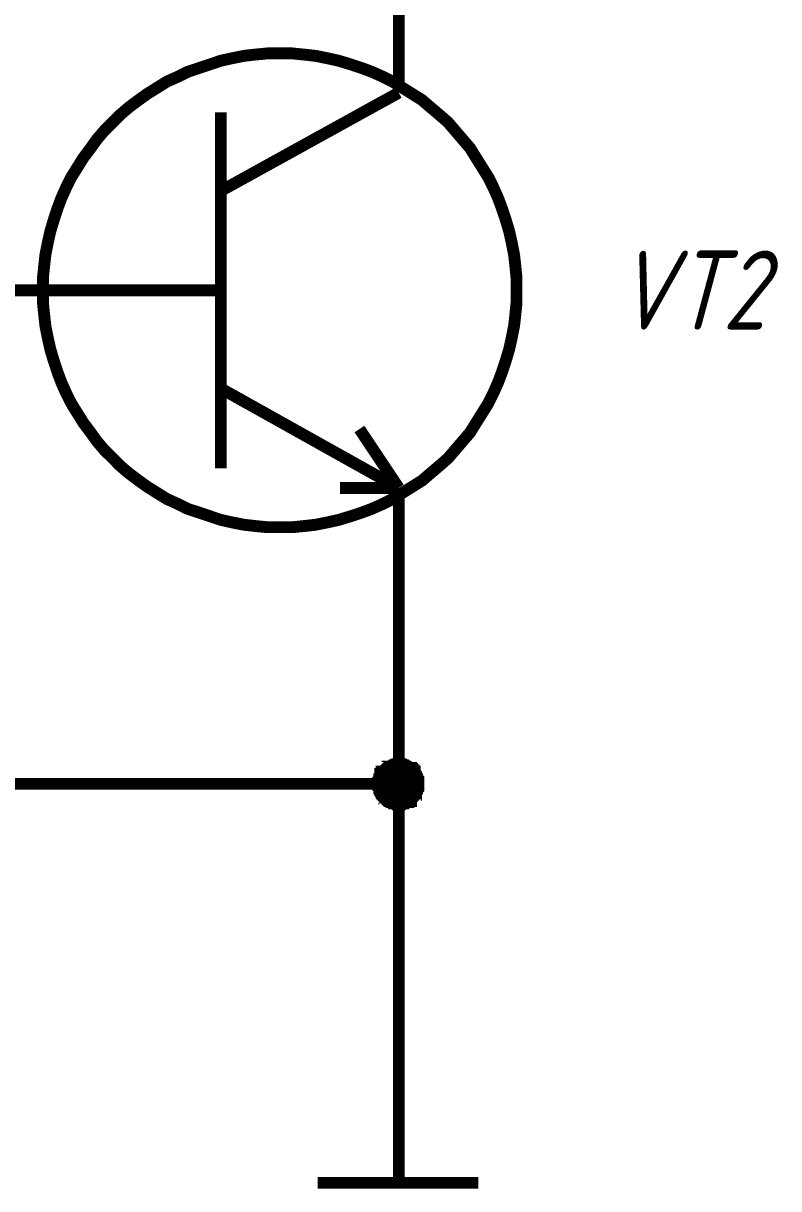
# Paper-space layout 'Layout1' of a CAD drawing. Extents: x -1 to 840, y -1 to 593.
# Drawn here: x 718.68 to 737.8, y 470.75 to 500.24 of the extents above; entities that cross this region are included whole.
import ezdxf

# ---------------------------------------------------------------- set-up
doc = ezdxf.new("R2010")
doc.units = 0
doc.header["$MEASUREMENT"] = 0
doc.layers.add('Sheet', color=255, linetype='CONTINUOUS')
doc.styles.add('GOST type A0', font='', dxfattribs={"oblique": 15, "height": 3.5})
doc.styles.get('GOST type A0').set_extended_font_data('GOST type A')

psp = doc.layouts.get("Layout1")

# ---------------------------------------------------------------- linework, layer by layer
at = {"layer": 'Sheet', "color": 7}
for points, const_width in [([(728.183, 498.488), (728.183, 501.004)], 0.3), ([(719.176, 493.486), (719.176, 493.797), (719.208, 494.107), (719.239, 494.387), (719.301, 494.698), (719.363, 494.977), (719.456, 495.288), (719.549, 495.567), (719.642, 495.816), (719.767, 496.096), (719.891, 496.344), (720.046, 496.593), (720.201, 496.841), (720.388, 497.09), (720.543, 497.307), (720.729, 497.525), (720.947, 497.742), (721.133, 497.929), (721.35, 498.115), (721.599, 498.301), (721.816, 498.457), (722.065, 498.612), (722.313, 498.767), (722.593, 498.892), (722.841, 499.016), (723.121, 499.109), (723.4, 499.202), (723.68, 499.296), (723.959, 499.358), (724.27, 499.42), (724.549, 499.451), (724.86, 499.482), (725.17, 499.482)], 0.3), ([(725.17, 499.482), (724.86, 499.482), (724.549, 499.451), (724.27, 499.42), (723.959, 499.358), (723.68, 499.296), (723.4, 499.202), (723.121, 499.109), (722.841, 499.016), (722.593, 498.892), (722.313, 498.767), (722.065, 498.612), (721.816, 498.457), (721.599, 498.301), (721.35, 498.115), (721.133, 497.929), (720.947, 497.742), (720.729, 497.525), (720.543, 497.307), (720.388, 497.09), (720.201, 496.841), (720.046, 496.593), (719.891, 496.344), (719.767, 496.096), (719.642, 495.816), (719.549, 495.567), (719.456, 495.288), (719.363, 494.977), (719.301, 494.698), (719.239, 494.387), (719.208, 494.107), (719.176, 493.797), (719.176, 493.486)], 0.3), ([(725.17, 499.482), (725.481, 499.482), (725.791, 499.451), (726.071, 499.42), (726.382, 499.358), (726.661, 499.296), (726.972, 499.202), (727.251, 499.109), (727.5, 499.016), (727.779, 498.892), (728.027, 498.767), (728.276, 498.612), (728.524, 498.457), (728.773, 498.301), (728.99, 498.115), (729.208, 497.929), (729.425, 497.742), (729.611, 497.525), (729.798, 497.307), (729.984, 497.09), (730.139, 496.841), (730.295, 496.593), (730.45, 496.344), (730.574, 496.096), (730.698, 495.816), (730.791, 495.567), (730.885, 495.288), (730.978, 494.977), (731.04, 494.698), (731.102, 494.387), (731.133, 494.107), (731.164, 493.797), (731.164, 493.486)], 0.3), ([(731.164, 493.486), (731.164, 493.797), (731.133, 494.107), (731.102, 494.387), (731.04, 494.698), (730.978, 494.977), (730.885, 495.288), (730.791, 495.567), (730.698, 495.816), (730.574, 496.096), (730.45, 496.344), (730.295, 496.593), (730.139, 496.841), (729.984, 497.09), (729.798, 497.307), (729.611, 497.525), (729.425, 497.742), (729.208, 497.929), (728.99, 498.115), (728.773, 498.301), (728.524, 498.457), (728.276, 498.612), (728.027, 498.767), (727.779, 498.892), (727.5, 499.016), (727.251, 499.109), (726.972, 499.202), (726.661, 499.296), (726.382, 499.358), (726.071, 499.42), (725.791, 499.451), (725.481, 499.482), (725.17, 499.482)], 0.3), ([(723.68, 496.002), (728.183, 498.488)], 0.3), ([(723.68, 497.991), (723.68, 488.981)], 0.3), ([(719.176, 493.486), (715.667, 493.486)], 0.3), ([(725.17, 487.49), (724.86, 487.49), (724.549, 487.521), (724.27, 487.552), (723.959, 487.614), (723.68, 487.676), (723.4, 487.77), (723.121, 487.863), (722.841, 487.956), (722.593, 488.08), (722.313, 488.205), (722.065, 488.36), (721.816, 488.515), (721.599, 488.671), (721.35, 488.857), (721.133, 489.043), (720.947, 489.23), (720.729, 489.447), (720.543, 489.665), (720.388, 489.882), (720.201, 490.131), (720.046, 490.379), (719.891, 490.628), (719.767, 490.876), (719.642, 491.156), (719.549, 491.405), (719.456, 491.684), (719.363, 491.995), (719.301, 492.274), (719.239, 492.585), (719.208, 492.865), (719.176, 493.175), (719.176, 493.486)], 0.3), ([(719.176, 493.486), (719.176, 493.175), (719.208, 492.865), (719.239, 492.585), (719.301, 492.274), (719.363, 491.995), (719.456, 491.684), (719.549, 491.405), (719.642, 491.156), (719.767, 490.876), (719.891, 490.628), (720.046, 490.379), (720.201, 490.131), (720.388, 489.882), (720.543, 489.665), (720.729, 489.447), (720.947, 489.23), (721.133, 489.043), (721.35, 488.857), (721.599, 488.671), (721.816, 488.515), (722.065, 488.36), (722.313, 488.205), (722.593, 488.08), (722.841, 487.956), (723.121, 487.863), (723.4, 487.77), (723.68, 487.676), (723.959, 487.614), (724.27, 487.552), (724.549, 487.521), (724.86, 487.49), (725.17, 487.49)], 0.3), ([(723.68, 493.486), (719.176, 493.486)], 0.3), ([(731.164, 493.486), (731.164, 493.175), (731.133, 492.865), (731.102, 492.585), (731.04, 492.274), (730.978, 491.995), (730.885, 491.684), (730.791, 491.405), (730.698, 491.156), (730.574, 490.876), (730.45, 490.628), (730.295, 490.379), (730.139, 490.131), (729.984, 489.882), (729.798, 489.665), (729.611, 489.447), (729.425, 489.23), (729.208, 489.043), (728.99, 488.857), (728.773, 488.671), (728.524, 488.515), (728.276, 488.36), (728.027, 488.205), (727.779, 488.08), (727.5, 487.956), (727.251, 487.863), (726.972, 487.77), (726.661, 487.676), (726.382, 487.614), (726.071, 487.552), (725.791, 487.521), (725.481, 487.49), (725.17, 487.49)], 0.3), ([(725.17, 487.49), (725.481, 487.49), (725.791, 487.521), (726.071, 487.552), (726.382, 487.614), (726.661, 487.676), (726.972, 487.77), (727.251, 487.863), (727.5, 487.956), (727.779, 488.08), (728.027, 488.205), (728.276, 488.36), (728.524, 488.515), (728.773, 488.671), (728.99, 488.857), (729.208, 489.043), (729.425, 489.23), (729.611, 489.447), (729.798, 489.665), (729.984, 489.882), (730.139, 490.131), (730.295, 490.379), (730.45, 490.628), (730.574, 490.876), (730.698, 491.156), (730.791, 491.405), (730.885, 491.684), (730.978, 491.995), (731.04, 492.274), (731.102, 492.585), (731.133, 492.865), (731.164, 493.175), (731.164, 493.486)], 0.3), ([(731.164, 493.486), (731.164, 493.486), (731.164, 493.486), (731.164, 493.486), (731.164, 493.486), (731.164, 493.486), (731.164, 493.486), (731.164, 493.486), (731.164, 493.486), (731.164, 493.486), (731.164, 493.486), (731.164, 493.486), (731.164, 493.486), (731.164, 493.486), (731.164, 493.486), (731.164, 493.486), (731.164, 493.486), (731.164, 493.486), (731.164, 493.486), (731.164, 493.486), (731.164, 493.486), (731.164, 493.486), (731.164, 493.486), (731.164, 493.486), (731.164, 493.486), (731.164, 493.486), (731.164, 493.486), (731.164, 493.486), (731.164, 493.486), (731.164, 493.486), (731.164, 493.486), (731.164, 493.486), (731.164, 493.486)], 0.3), ([(723.68, 491.001), (728.183, 488.484)], 0.3), ([(728.183, 488.484), (727.189, 489.975)], 0.3), ([(728.183, 488.484), (726.692, 488.484)], 0.3), ([(728.183, 488.484), (728.183, 485.999)], 0.3), ([(728.183, 480.997), (728.183, 485.999)], 0.3), ([(727.655, 480.997), (727.655, 481.028), (727.655, 481.059), (727.655, 481.059), (727.655, 481.09), (727.686, 481.121), (727.686, 481.152), (727.686, 481.183), (727.686, 481.183), (727.717, 481.215), (727.717, 481.246), (727.748, 481.246), (727.748, 481.277), (727.748, 481.308), (727.779, 481.308), (727.81, 481.339), (727.81, 481.339), (727.841, 481.37), (727.841, 481.37), (727.872, 481.401), (727.903, 481.401), (727.903, 481.432), (727.934, 481.432), (727.965, 481.432), (727.996, 481.463), (727.996, 481.463), (728.027, 481.463), (728.059, 481.494), (728.09, 481.494), (728.121, 481.494), (728.121, 481.494), (728.152, 481.494), (728.183, 481.494)], 0.3), ([(727.655, 480.997), (727.655, 481.028), (727.655, 481.059), (727.655, 481.059), (727.655, 481.09), (727.686, 481.121), (727.686, 481.152), (727.686, 481.183), (727.686, 481.183), (727.717, 481.215), (727.717, 481.246), (727.748, 481.246), (727.748, 481.277), (727.748, 481.308), (727.779, 481.308), (727.81, 481.339), (727.81, 481.339), (727.841, 481.37), (727.841, 481.37), (727.872, 481.401), (727.903, 481.401), (727.903, 481.432), (727.934, 481.432), (727.965, 481.432), (727.996, 481.463), (727.996, 481.463), (728.027, 481.463), (728.059, 481.494), (728.09, 481.494), (728.121, 481.494), (728.121, 481.494), (728.152, 481.494), (728.183, 481.494)], 0.3), ([(727.655, 480.997), (727.655, 481.028), (727.655, 481.059), (727.655, 481.059), (727.655, 481.09), (727.686, 481.121), (727.686, 481.152), (727.686, 481.183), (727.686, 481.183), (727.717, 481.215), (727.717, 481.246), (727.748, 481.246), (727.748, 481.277), (727.748, 481.308), (727.779, 481.308), (727.81, 481.339), (727.81, 481.339), (727.841, 481.37), (727.841, 481.37), (727.872, 481.401), (727.903, 481.401), (727.903, 481.432), (727.934, 481.432), (727.965, 481.432), (727.996, 481.463), (727.996, 481.463), (728.027, 481.463), (728.059, 481.494), (728.09, 481.494), (728.121, 481.494), (728.121, 481.494), (728.152, 481.494), (728.183, 481.494)], 0.3), ([(727.655, 480.997), (727.655, 481.028), (727.655, 481.059), (727.655, 481.059), (727.655, 481.09), (727.686, 481.121), (727.686, 481.152), (727.686, 481.183), (727.686, 481.183), (727.717, 481.215), (727.717, 481.246), (727.748, 481.246), (727.748, 481.277), (727.748, 481.308), (727.779, 481.308), (727.81, 481.339), (727.81, 481.339), (727.841, 481.37), (727.841, 481.37), (727.872, 481.401), (727.903, 481.401), (727.903, 481.432), (727.934, 481.432), (727.965, 481.432), (727.996, 481.463), (727.996, 481.463), (728.027, 481.463), (728.059, 481.494), (728.09, 481.494), (728.121, 481.494), (728.121, 481.494), (728.152, 481.494), (728.183, 481.494)], 0.3), ([(728.183, 481.494), (728.183, 481.494)], 0.3), ([(728.183, 481.494), (728.214, 481.494), (728.245, 481.494), (728.245, 481.494), (728.276, 481.494), (728.307, 481.494), (728.338, 481.463), (728.369, 481.463), (728.369, 481.463), (728.4, 481.432), (728.431, 481.432), (728.431, 481.432), (728.462, 481.401), (728.493, 481.401), (728.493, 481.37), (728.524, 481.37), (728.524, 481.339), (728.555, 481.339), (728.555, 481.308), (728.586, 481.308), (728.586, 481.277), (728.618, 481.246), (728.618, 481.246), (728.618, 481.215), (728.649, 481.183), (728.649, 481.183), (728.649, 481.152), (728.68, 481.121), (728.68, 481.09), (728.68, 481.059), (728.68, 481.059), (728.68, 481.028), (728.68, 480.997)], 0.3), ([(728.183, 481.494), (728.183, 481.494)], 0.3), ([(728.183, 481.494), (728.214, 481.494), (728.245, 481.494), (728.245, 481.494), (728.276, 481.494), (728.307, 481.494), (728.338, 481.463), (728.369, 481.463), (728.369, 481.463), (728.4, 481.432), (728.431, 481.432), (728.431, 481.432), (728.462, 481.401), (728.493, 481.401), (728.493, 481.37), (728.524, 481.37), (728.524, 481.339), (728.555, 481.339), (728.555, 481.308), (728.586, 481.308), (728.586, 481.277), (728.618, 481.246), (728.618, 481.246), (728.618, 481.215), (728.649, 481.183), (728.649, 481.183), (728.649, 481.152), (728.68, 481.121), (728.68, 481.09), (728.68, 481.059), (728.68, 481.059), (728.68, 481.028), (728.68, 480.997)], 0.3), ([(728.183, 481.494), (728.183, 481.494)], 0.3), ([(728.183, 481.494), (728.214, 481.494), (728.245, 481.494), (728.245, 481.494), (728.276, 481.494), (728.307, 481.494), (728.338, 481.463), (728.369, 481.463), (728.369, 481.463), (728.4, 481.432), (728.431, 481.432), (728.431, 481.432), (728.462, 481.401), (728.493, 481.401), (728.493, 481.37), (728.524, 481.37), (728.524, 481.339), (728.555, 481.339), (728.555, 481.308), (728.586, 481.308), (728.586, 481.277), (728.618, 481.246), (728.618, 481.246), (728.618, 481.215), (728.649, 481.183), (728.649, 481.183), (728.649, 481.152), (728.68, 481.121), (728.68, 481.09), (728.68, 481.059), (728.68, 481.059), (728.68, 481.028), (728.68, 480.997)], 0.3), ([(728.183, 481.494), (728.183, 481.494)], 0.3), ([(728.183, 481.494), (728.214, 481.494), (728.245, 481.494), (728.245, 481.494), (728.276, 481.494), (728.307, 481.494), (728.338, 481.463), (728.369, 481.463), (728.369, 481.463), (728.4, 481.432), (728.431, 481.432), (728.431, 481.432), (728.462, 481.401), (728.493, 481.401), (728.493, 481.37), (728.524, 481.37), (728.524, 481.339), (728.555, 481.339), (728.555, 481.308), (728.586, 481.308), (728.586, 481.277), (728.618, 481.246), (728.618, 481.246), (728.618, 481.215), (728.649, 481.183), (728.649, 481.183), (728.649, 481.152), (728.68, 481.121), (728.68, 481.09), (728.68, 481.059), (728.68, 481.059), (728.68, 481.028), (728.68, 480.997)], 0.3), ([(727.655, 480.997), (727.655, 481.028), (727.655, 481.059), (727.655, 481.059), (727.655, 481.09), (727.686, 481.121), (727.686, 481.152), (727.686, 481.183), (727.686, 481.183), (727.717, 481.215), (727.717, 481.246), (727.748, 481.246), (727.748, 481.277), (727.748, 481.308), (727.779, 481.308), (727.81, 481.339), (727.81, 481.339), (727.841, 481.37), (727.841, 481.37), (727.872, 481.401), (727.903, 481.401), (727.903, 481.432), (727.934, 481.432), (727.965, 481.432), (727.996, 481.463), (727.996, 481.463), (728.027, 481.463), (728.059, 481.494), (728.09, 481.494), (728.121, 481.494), (728.121, 481.494), (728.152, 481.494), (728.183, 481.494)], 0.0991), ([(727.655, 480.997), (727.655, 481.028), (727.655, 481.059), (727.655, 481.059), (727.655, 481.09), (727.686, 481.121), (727.686, 481.152), (727.686, 481.183), (727.686, 481.183), (727.717, 481.215), (727.717, 481.246), (727.748, 481.246), (727.748, 481.277), (727.748, 481.308), (727.779, 481.308), (727.81, 481.339), (727.81, 481.339), (727.841, 481.37), (727.841, 481.37), (727.872, 481.401), (727.903, 481.401), (727.903, 481.432), (727.934, 481.432), (727.965, 481.432), (727.996, 481.463), (727.996, 481.463), (728.027, 481.463), (728.059, 481.494), (728.09, 481.494), (728.121, 481.494), (728.121, 481.494), (728.152, 481.494), (728.183, 481.494)], 0.0991), ([(727.655, 480.997), (727.655, 481.028), (727.655, 481.059), (727.655, 481.059), (727.655, 481.09), (727.686, 481.121), (727.686, 481.152), (727.686, 481.183), (727.686, 481.183), (727.717, 481.215), (727.717, 481.246), (727.748, 481.246), (727.748, 481.277), (727.748, 481.308), (727.779, 481.308), (727.81, 481.339), (727.81, 481.339), (727.841, 481.37), (727.841, 481.37), (727.872, 481.401), (727.903, 481.401), (727.903, 481.432), (727.934, 481.432), (727.965, 481.432), (727.996, 481.463), (727.996, 481.463), (728.027, 481.463), (728.059, 481.494), (728.09, 481.494), (728.121, 481.494), (728.121, 481.494), (728.152, 481.494), (728.183, 481.494)], 0.0991), ([(727.655, 480.997), (727.655, 481.028), (727.655, 481.059), (727.655, 481.059), (727.655, 481.09), (727.686, 481.121), (727.686, 481.152), (727.686, 481.183), (727.686, 481.183), (727.717, 481.215), (727.717, 481.246), (727.748, 481.246), (727.748, 481.277), (727.748, 481.308), (727.779, 481.308), (727.81, 481.339), (727.81, 481.339), (727.841, 481.37), (727.841, 481.37), (727.872, 481.401), (727.903, 481.401), (727.903, 481.432), (727.934, 481.432), (727.965, 481.432), (727.996, 481.463), (727.996, 481.463), (728.027, 481.463), (728.059, 481.494), (728.09, 481.494), (728.121, 481.494), (728.121, 481.494), (728.152, 481.494), (728.183, 481.494)], 0.0991), ([(728.183, 481.494), (728.183, 481.494)], 0.0991), ([(728.183, 481.494), (728.214, 481.494), (728.245, 481.494), (728.245, 481.494), (728.276, 481.494), (728.307, 481.494), (728.338, 481.463), (728.369, 481.463), (728.369, 481.463), (728.4, 481.432), (728.431, 481.432), (728.431, 481.432), (728.462, 481.401), (728.493, 481.401), (728.493, 481.37), (728.524, 481.37), (728.524, 481.339), (728.555, 481.339), (728.555, 481.308), (728.586, 481.308), (728.586, 481.277), (728.618, 481.246), (728.618, 481.246), (728.618, 481.215), (728.649, 481.183), (728.649, 481.183), (728.649, 481.152), (728.68, 481.121), (728.68, 481.09), (728.68, 481.059), (728.68, 481.059), (728.68, 481.028), (728.68, 480.997)], 0.0991), ([(728.183, 481.494), (728.183, 481.494)], 0.0991), ([(728.183, 481.494), (728.214, 481.494), (728.245, 481.494), (728.245, 481.494), (728.276, 481.494), (728.307, 481.494), (728.338, 481.463), (728.369, 481.463), (728.369, 481.463), (728.4, 481.432), (728.431, 481.432), (728.431, 481.432), (728.462, 481.401), (728.493, 481.401), (728.493, 481.37), (728.524, 481.37), (728.524, 481.339), (728.555, 481.339), (728.555, 481.308), (728.586, 481.308), (728.586, 481.277), (728.618, 481.246), (728.618, 481.246), (728.618, 481.215), (728.649, 481.183), (728.649, 481.183), (728.649, 481.152), (728.68, 481.121), (728.68, 481.09), (728.68, 481.059), (728.68, 481.059), (728.68, 481.028), (728.68, 480.997)], 0.0991), ([(728.183, 481.494), (728.183, 481.494)], 0.0991), ([(728.183, 481.494), (728.214, 481.494), (728.245, 481.494), (728.245, 481.494), (728.276, 481.494), (728.307, 481.494), (728.338, 481.463), (728.369, 481.463), (728.369, 481.463), (728.4, 481.432), (728.431, 481.432), (728.431, 481.432), (728.462, 481.401), (728.493, 481.401), (728.493, 481.37), (728.524, 481.37), (728.524, 481.339), (728.555, 481.339), (728.555, 481.308), (728.586, 481.308), (728.586, 481.277), (728.618, 481.246), (728.618, 481.246), (728.618, 481.215), (728.649, 481.183), (728.649, 481.183), (728.649, 481.152), (728.68, 481.121), (728.68, 481.09), (728.68, 481.059), (728.68, 481.059), (728.68, 481.028), (728.68, 480.997)], 0.0991), ([(728.183, 481.494), (728.183, 481.494)], 0.0991), ([(728.183, 481.494), (728.214, 481.494), (728.245, 481.494), (728.245, 481.494), (728.276, 481.494), (728.307, 481.494), (728.338, 481.463), (728.369, 481.463), (728.369, 481.463), (728.4, 481.432), (728.431, 481.432), (728.431, 481.432), (728.462, 481.401), (728.493, 481.401), (728.493, 481.37), (728.524, 481.37), (728.524, 481.339), (728.555, 481.339), (728.555, 481.308), (728.586, 481.308), (728.586, 481.277), (728.618, 481.246), (728.618, 481.246), (728.618, 481.215), (728.649, 481.183), (728.649, 481.183), (728.649, 481.152), (728.68, 481.121), (728.68, 481.09), (728.68, 481.059), (728.68, 481.059), (728.68, 481.028), (728.68, 480.997)], 0.0991), ([(728.183, 475.995), (728.183, 480.997), (728.183, 480.997), (718.183, 480.997)], 0.3), ([(728.183, 480.469), (728.152, 480.469), (728.121, 480.469), (728.121, 480.469), (728.09, 480.469), (728.059, 480.5), (728.027, 480.5), (727.996, 480.5), (727.996, 480.5), (727.965, 480.531), (727.934, 480.531), (727.903, 480.562), (727.903, 480.562), (727.872, 480.562), (727.841, 480.593), (727.841, 480.624), (727.81, 480.624), (727.81, 480.655), (727.779, 480.655), (727.748, 480.686), (727.748, 480.717), (727.748, 480.717), (727.717, 480.749), (727.717, 480.78), (727.686, 480.811), (727.686, 480.811), (727.686, 480.842), (727.686, 480.873), (727.655, 480.904), (727.655, 480.935), (727.655, 480.935), (727.655, 480.966), (727.655, 480.997)], 0.3), ([(727.655, 480.997), (727.655, 480.997)], 0.3), ([(728.183, 480.469), (728.152, 480.469), (728.121, 480.469), (728.121, 480.469), (728.09, 480.469), (728.059, 480.5), (728.027, 480.5), (727.996, 480.5), (727.996, 480.5), (727.965, 480.531), (727.934, 480.531), (727.903, 480.562), (727.903, 480.562), (727.872, 480.562), (727.841, 480.593), (727.841, 480.624), (727.81, 480.624), (727.81, 480.655), (727.779, 480.655), (727.748, 480.686), (727.748, 480.717), (727.748, 480.717), (727.717, 480.749), (727.717, 480.78), (727.686, 480.811), (727.686, 480.811), (727.686, 480.842), (727.686, 480.873), (727.655, 480.904), (727.655, 480.935), (727.655, 480.935), (727.655, 480.966), (727.655, 480.997)], 0.3), ([(727.655, 480.997), (727.655, 480.997)], 0.3), ([(728.183, 480.469), (728.152, 480.469), (728.121, 480.469), (728.121, 480.469), (728.09, 480.469), (728.059, 480.5), (728.027, 480.5), (727.996, 480.5), (727.996, 480.5), (727.965, 480.531), (727.934, 480.531), (727.903, 480.562), (727.903, 480.562), (727.872, 480.562), (727.841, 480.593), (727.841, 480.624), (727.81, 480.624), (727.81, 480.655), (727.779, 480.655), (727.748, 480.686), (727.748, 480.717), (727.748, 480.717), (727.717, 480.749), (727.717, 480.78), (727.686, 480.811), (727.686, 480.811), (727.686, 480.842), (727.686, 480.873), (727.655, 480.904), (727.655, 480.935), (727.655, 480.935), (727.655, 480.966), (727.655, 480.997)], 0.3), ([(727.655, 480.997), (727.655, 480.997)], 0.3), ([(728.183, 480.469), (728.152, 480.469), (728.121, 480.469), (728.121, 480.469), (728.09, 480.469), (728.059, 480.5), (728.027, 480.5), (727.996, 480.5), (727.996, 480.5), (727.965, 480.531), (727.934, 480.531), (727.903, 480.562), (727.903, 480.562), (727.872, 480.562), (727.841, 480.593), (727.841, 480.624), (727.81, 480.624), (727.81, 480.655), (727.779, 480.655), (727.748, 480.686), (727.748, 480.717), (727.748, 480.717), (727.717, 480.749), (727.717, 480.78), (727.686, 480.811), (727.686, 480.811), (727.686, 480.842), (727.686, 480.873), (727.655, 480.904), (727.655, 480.935), (727.655, 480.935), (727.655, 480.966), (727.655, 480.997)], 0.3), ([(727.655, 480.997), (727.655, 480.997)], 0.3), ([(728.183, 480.469), (728.152, 480.469), (728.121, 480.469), (728.121, 480.469), (728.09, 480.469), (728.059, 480.5), (728.027, 480.5), (727.996, 480.5), (727.996, 480.5), (727.965, 480.531), (727.934, 480.531), (727.903, 480.562), (727.903, 480.562), (727.872, 480.562), (727.841, 480.593), (727.841, 480.624), (727.81, 480.624), (727.81, 480.655), (727.779, 480.655), (727.748, 480.686), (727.748, 480.717), (727.748, 480.717), (727.717, 480.749), (727.717, 480.78), (727.686, 480.811), (727.686, 480.811), (727.686, 480.842), (727.686, 480.873), (727.655, 480.904), (727.655, 480.935), (727.655, 480.935), (727.655, 480.966), (727.655, 480.997)], 0.0991), ([(727.655, 480.997), (727.655, 480.997)], 0.0991), ([(728.183, 480.469), (728.152, 480.469), (728.121, 480.469), (728.121, 480.469), (728.09, 480.469), (728.059, 480.5), (728.027, 480.5), (727.996, 480.5), (727.996, 480.5), (727.965, 480.531), (727.934, 480.531), (727.903, 480.562), (727.903, 480.562), (727.872, 480.562), (727.841, 480.593), (727.841, 480.624), (727.81, 480.624), (727.81, 480.655), (727.779, 480.655), (727.748, 480.686), (727.748, 480.717), (727.748, 480.717), (727.717, 480.749), (727.717, 480.78), (727.686, 480.811), (727.686, 480.811), (727.686, 480.842), (727.686, 480.873), (727.655, 480.904), (727.655, 480.935), (727.655, 480.935), (727.655, 480.966), (727.655, 480.997)], 0.0991), ([(727.655, 480.997), (727.655, 480.997)], 0.0991), ([(728.183, 480.469), (728.152, 480.469), (728.121, 480.469), (728.121, 480.469), (728.09, 480.469), (728.059, 480.5), (728.027, 480.5), (727.996, 480.5), (727.996, 480.5), (727.965, 480.531), (727.934, 480.531), (727.903, 480.562), (727.903, 480.562), (727.872, 480.562), (727.841, 480.593), (727.841, 480.624), (727.81, 480.624), (727.81, 480.655), (727.779, 480.655), (727.748, 480.686), (727.748, 480.717), (727.748, 480.717), (727.717, 480.749), (727.717, 480.78), (727.686, 480.811), (727.686, 480.811), (727.686, 480.842), (727.686, 480.873), (727.655, 480.904), (727.655, 480.935), (727.655, 480.935), (727.655, 480.966), (727.655, 480.997)], 0.0991), ([(727.655, 480.997), (727.655, 480.997)], 0.0991), ([(728.183, 480.469), (728.152, 480.469), (728.121, 480.469), (728.121, 480.469), (728.09, 480.469), (728.059, 480.5), (728.027, 480.5), (727.996, 480.5), (727.996, 480.5), (727.965, 480.531), (727.934, 480.531), (727.903, 480.562), (727.903, 480.562), (727.872, 480.562), (727.841, 480.593), (727.841, 480.624), (727.81, 480.624), (727.81, 480.655), (727.779, 480.655), (727.748, 480.686), (727.748, 480.717), (727.748, 480.717), (727.717, 480.749), (727.717, 480.78), (727.686, 480.811), (727.686, 480.811), (727.686, 480.842), (727.686, 480.873), (727.655, 480.904), (727.655, 480.935), (727.655, 480.935), (727.655, 480.966), (727.655, 480.997)], 0.0991), ([(727.655, 480.997), (727.655, 480.997)], 0.0991), ([(728.68, 480.997), (728.68, 480.966), (728.68, 480.935), (728.68, 480.935), (728.68, 480.904), (728.68, 480.873), (728.649, 480.842), (728.649, 480.811), (728.649, 480.811), (728.618, 480.78), (728.618, 480.749), (728.618, 480.717), (728.586, 480.717), (728.586, 480.686), (728.555, 480.655), (728.555, 480.655), (728.524, 480.624), (728.524, 480.624), (728.493, 480.593), (728.493, 480.562), (728.462, 480.562), (728.431, 480.562), (728.431, 480.531), (728.4, 480.531), (728.369, 480.5), (728.369, 480.5), (728.338, 480.5), (728.307, 480.5), (728.276, 480.469), (728.245, 480.469), (728.245, 480.469), (728.214, 480.469), (728.183, 480.469)], 0.3), ([(728.68, 480.997), (728.68, 480.966), (728.68, 480.935), (728.68, 480.935), (728.68, 480.904), (728.68, 480.873), (728.649, 480.842), (728.649, 480.811), (728.649, 480.811), (728.618, 480.78), (728.618, 480.749), (728.618, 480.717), (728.586, 480.717), (728.586, 480.686), (728.555, 480.655), (728.555, 480.655), (728.524, 480.624), (728.524, 480.624), (728.493, 480.593), (728.493, 480.562), (728.462, 480.562), (728.431, 480.562), (728.431, 480.531), (728.4, 480.531), (728.369, 480.5), (728.369, 480.5), (728.338, 480.5), (728.307, 480.5), (728.276, 480.469), (728.245, 480.469), (728.245, 480.469), (728.214, 480.469), (728.183, 480.469)], 0.3), ([(728.68, 480.997), (728.68, 480.966), (728.68, 480.935), (728.68, 480.935), (728.68, 480.904), (728.68, 480.873), (728.649, 480.842), (728.649, 480.811), (728.649, 480.811), (728.618, 480.78), (728.618, 480.749), (728.618, 480.717), (728.586, 480.717), (728.586, 480.686), (728.555, 480.655), (728.555, 480.655), (728.524, 480.624), (728.524, 480.624), (728.493, 480.593), (728.493, 480.562), (728.462, 480.562), (728.431, 480.562), (728.431, 480.531), (728.4, 480.531), (728.369, 480.5), (728.369, 480.5), (728.338, 480.5), (728.307, 480.5), (728.276, 480.469), (728.245, 480.469), (728.245, 480.469), (728.214, 480.469), (728.183, 480.469)], 0.3), ([(728.68, 480.997), (728.68, 480.966), (728.68, 480.935), (728.68, 480.935), (728.68, 480.904), (728.68, 480.873), (728.649, 480.842), (728.649, 480.811), (728.649, 480.811), (728.618, 480.78), (728.618, 480.749), (728.618, 480.717), (728.586, 480.717), (728.586, 480.686), (728.555, 480.655), (728.555, 480.655), (728.524, 480.624), (728.524, 480.624), (728.493, 480.593), (728.493, 480.562), (728.462, 480.562), (728.431, 480.562), (728.431, 480.531), (728.4, 480.531), (728.369, 480.5), (728.369, 480.5), (728.338, 480.5), (728.307, 480.5), (728.276, 480.469), (728.245, 480.469), (728.245, 480.469), (728.214, 480.469), (728.183, 480.469)], 0.3), ([(728.68, 480.997), (728.68, 480.966), (728.68, 480.935), (728.68, 480.935), (728.68, 480.904), (728.68, 480.873), (728.649, 480.842), (728.649, 480.811), (728.649, 480.811), (728.618, 480.78), (728.618, 480.749), (728.618, 480.717), (728.586, 480.717), (728.586, 480.686), (728.555, 480.655), (728.555, 480.655), (728.524, 480.624), (728.524, 480.624), (728.493, 480.593), (728.493, 480.562), (728.462, 480.562), (728.431, 480.562), (728.431, 480.531), (728.4, 480.531), (728.369, 480.5), (728.369, 480.5), (728.338, 480.5), (728.307, 480.5), (728.276, 480.469), (728.245, 480.469), (728.245, 480.469), (728.214, 480.469), (728.183, 480.469)], 0.0991), ([(728.68, 480.997), (728.68, 480.966), (728.68, 480.935), (728.68, 480.935), (728.68, 480.904), (728.68, 480.873), (728.649, 480.842), (728.649, 480.811), (728.649, 480.811), (728.618, 480.78), (728.618, 480.749), (728.618, 480.717), (728.586, 480.717), (728.586, 480.686), (728.555, 480.655), (728.555, 480.655), (728.524, 480.624), (728.524, 480.624), (728.493, 480.593), (728.493, 480.562), (728.462, 480.562), (728.431, 480.562), (728.431, 480.531), (728.4, 480.531), (728.369, 480.5), (728.369, 480.5), (728.338, 480.5), (728.307, 480.5), (728.276, 480.469), (728.245, 480.469), (728.245, 480.469), (728.214, 480.469), (728.183, 480.469)], 0.0991), ([(728.68, 480.997), (728.68, 480.966), (728.68, 480.935), (728.68, 480.935), (728.68, 480.904), (728.68, 480.873), (728.649, 480.842), (728.649, 480.811), (728.649, 480.811), (728.618, 480.78), (728.618, 480.749), (728.618, 480.717), (728.586, 480.717), (728.586, 480.686), (728.555, 480.655), (728.555, 480.655), (728.524, 480.624), (728.524, 480.624), (728.493, 480.593), (728.493, 480.562), (728.462, 480.562), (728.431, 480.562), (728.431, 480.531), (728.4, 480.531), (728.369, 480.5), (728.369, 480.5), (728.338, 480.5), (728.307, 480.5), (728.276, 480.469), (728.245, 480.469), (728.245, 480.469), (728.214, 480.469), (728.183, 480.469)], 0.0991), ([(728.68, 480.997), (728.68, 480.966), (728.68, 480.935), (728.68, 480.935), (728.68, 480.904), (728.68, 480.873), (728.649, 480.842), (728.649, 480.811), (728.649, 480.811), (728.618, 480.78), (728.618, 480.749), (728.618, 480.717), (728.586, 480.717), (728.586, 480.686), (728.555, 480.655), (728.555, 480.655), (728.524, 480.624), (728.524, 480.624), (728.493, 480.593), (728.493, 480.562), (728.462, 480.562), (728.431, 480.562), (728.431, 480.531), (728.4, 480.531), (728.369, 480.5), (728.369, 480.5), (728.338, 480.5), (728.307, 480.5), (728.276, 480.469), (728.245, 480.469), (728.245, 480.469), (728.214, 480.469), (728.183, 480.469)], 0.0991), ([(728.68, 480.997), (728.68, 480.997), (728.68, 480.997), (728.68, 480.997), (728.68, 480.997), (728.68, 480.997), (728.68, 480.997), (728.68, 480.997), (728.68, 480.997), (728.68, 480.997), (728.68, 480.997), (728.68, 480.997), (728.68, 480.997), (728.68, 480.997), (728.68, 480.997), (728.68, 480.997), (728.68, 480.997), (728.68, 480.997), (728.68, 480.997), (728.68, 480.997), (728.68, 480.997), (728.68, 480.997), (728.68, 480.997), (728.68, 480.997), (728.68, 480.997), (728.68, 480.997), (728.68, 480.997), (728.68, 480.997), (728.68, 480.997), (728.68, 480.997), (728.68, 480.997), (728.68, 480.997), (728.68, 480.997)], 0.3), ([(728.68, 480.997), (728.68, 480.997)], 0.3), ([(728.68, 480.997), (728.68, 480.997), (728.68, 480.997), (728.68, 480.997), (728.68, 480.997), (728.68, 480.997), (728.68, 480.997), (728.68, 480.997), (728.68, 480.997), (728.68, 480.997), (728.68, 480.997), (728.68, 480.997), (728.68, 480.997), (728.68, 480.997), (728.68, 480.997), (728.68, 480.997), (728.68, 480.997), (728.68, 480.997), (728.68, 480.997), (728.68, 480.997), (728.68, 480.997), (728.68, 480.997), (728.68, 480.997), (728.68, 480.997), (728.68, 480.997), (728.68, 480.997), (728.68, 480.997), (728.68, 480.997), (728.68, 480.997), (728.68, 480.997), (728.68, 480.997), (728.68, 480.997), (728.68, 480.997)], 0.3), ([(728.68, 480.997), (728.68, 480.997)], 0.3), ([(728.68, 480.997), (728.68, 480.997), (728.68, 480.997), (728.68, 480.997), (728.68, 480.997), (728.68, 480.997), (728.68, 480.997), (728.68, 480.997), (728.68, 480.997), (728.68, 480.997), (728.68, 480.997), (728.68, 480.997), (728.68, 480.997), (728.68, 480.997), (728.68, 480.997), (728.68, 480.997), (728.68, 480.997), (728.68, 480.997), (728.68, 480.997), (728.68, 480.997), (728.68, 480.997), (728.68, 480.997), (728.68, 480.997), (728.68, 480.997), (728.68, 480.997), (728.68, 480.997), (728.68, 480.997), (728.68, 480.997), (728.68, 480.997), (728.68, 480.997), (728.68, 480.997), (728.68, 480.997), (728.68, 480.997)], 0.3), ([(728.68, 480.997), (728.68, 480.997)], 0.3), ([(728.68, 480.997), (728.68, 480.997), (728.68, 480.997), (728.68, 480.997), (728.68, 480.997), (728.68, 480.997), (728.68, 480.997), (728.68, 480.997), (728.68, 480.997), (728.68, 480.997), (728.68, 480.997), (728.68, 480.997), (728.68, 480.997), (728.68, 480.997), (728.68, 480.997), (728.68, 480.997), (728.68, 480.997), (728.68, 480.997), (728.68, 480.997), (728.68, 480.997), (728.68, 480.997), (728.68, 480.997), (728.68, 480.997), (728.68, 480.997), (728.68, 480.997), (728.68, 480.997), (728.68, 480.997), (728.68, 480.997), (728.68, 480.997), (728.68, 480.997), (728.68, 480.997), (728.68, 480.997), (728.68, 480.997)], 0.3), ([(728.68, 480.997), (728.68, 480.997)], 0.3), ([(728.68, 480.997), (728.68, 480.997), (728.68, 480.997), (728.68, 480.997), (728.68, 480.997), (728.68, 480.997), (728.68, 480.997), (728.68, 480.997), (728.68, 480.997), (728.68, 480.997), (728.68, 480.997), (728.68, 480.997), (728.68, 480.997), (728.68, 480.997), (728.68, 480.997), (728.68, 480.997), (728.68, 480.997), (728.68, 480.997), (728.68, 480.997), (728.68, 480.997), (728.68, 480.997), (728.68, 480.997), (728.68, 480.997), (728.68, 480.997), (728.68, 480.997), (728.68, 480.997), (728.68, 480.997), (728.68, 480.997), (728.68, 480.997), (728.68, 480.997), (728.68, 480.997), (728.68, 480.997), (728.68, 480.997)], 0.0991), ([(728.68, 480.997), (728.68, 480.997)], 0.0991), ([(728.68, 480.997), (728.68, 480.997), (728.68, 480.997), (728.68, 480.997), (728.68, 480.997), (728.68, 480.997), (728.68, 480.997), (728.68, 480.997), (728.68, 480.997), (728.68, 480.997), (728.68, 480.997), (728.68, 480.997), (728.68, 480.997), (728.68, 480.997), (728.68, 480.997), (728.68, 480.997), (728.68, 480.997), (728.68, 480.997), (728.68, 480.997), (728.68, 480.997), (728.68, 480.997), (728.68, 480.997), (728.68, 480.997), (728.68, 480.997), (728.68, 480.997), (728.68, 480.997), (728.68, 480.997), (728.68, 480.997), (728.68, 480.997), (728.68, 480.997), (728.68, 480.997), (728.68, 480.997), (728.68, 480.997)], 0.0991), ([(728.68, 480.997), (728.68, 480.997)], 0.0991), ([(728.68, 480.997), (728.68, 480.997), (728.68, 480.997), (728.68, 480.997), (728.68, 480.997), (728.68, 480.997), (728.68, 480.997), (728.68, 480.997), (728.68, 480.997), (728.68, 480.997), (728.68, 480.997), (728.68, 480.997), (728.68, 480.997), (728.68, 480.997), (728.68, 480.997), (728.68, 480.997), (728.68, 480.997), (728.68, 480.997), (728.68, 480.997), (728.68, 480.997), (728.68, 480.997), (728.68, 480.997), (728.68, 480.997), (728.68, 480.997), (728.68, 480.997), (728.68, 480.997), (728.68, 480.997), (728.68, 480.997), (728.68, 480.997), (728.68, 480.997), (728.68, 480.997), (728.68, 480.997), (728.68, 480.997)], 0.0991), ([(728.68, 480.997), (728.68, 480.997)], 0.0991), ([(728.68, 480.997), (728.68, 480.997), (728.68, 480.997), (728.68, 480.997), (728.68, 480.997), (728.68, 480.997), (728.68, 480.997), (728.68, 480.997), (728.68, 480.997), (728.68, 480.997), (728.68, 480.997), (728.68, 480.997), (728.68, 480.997), (728.68, 480.997), (728.68, 480.997), (728.68, 480.997), (728.68, 480.997), (728.68, 480.997), (728.68, 480.997), (728.68, 480.997), (728.68, 480.997), (728.68, 480.997), (728.68, 480.997), (728.68, 480.997), (728.68, 480.997), (728.68, 480.997), (728.68, 480.997), (728.68, 480.997), (728.68, 480.997), (728.68, 480.997), (728.68, 480.997), (728.68, 480.997), (728.68, 480.997)], 0.0991), ([(728.68, 480.997), (728.68, 480.997)], 0.0991), ([(728.183, 475.995), (728.183, 470.9)], 0.3), ([(726.133, 470.9), (730.201, 470.9)], 0.3)]:
    psp.add_lwpolyline(points, dxfattribs=dict(at, const_width=const_width))
at = {"layer": 'Sheet', "color": 7, "const_width": 0.508}
psp.add_lwpolyline([(728.017, 481.004, 1), (728.525, 481.004, 1)], format="xyb", close=True, dxfattribs=at)

# ---------------------------------------------------------------- texts
at = {"layer": 'Sheet', "color": 7, "style": 'GOST type A0', "oblique": 15}
psp.add_text('VT2', height=2, dxfattribs=at).set_placement((733.648, 492.492))

doc.saveas('drawing.dxf')
